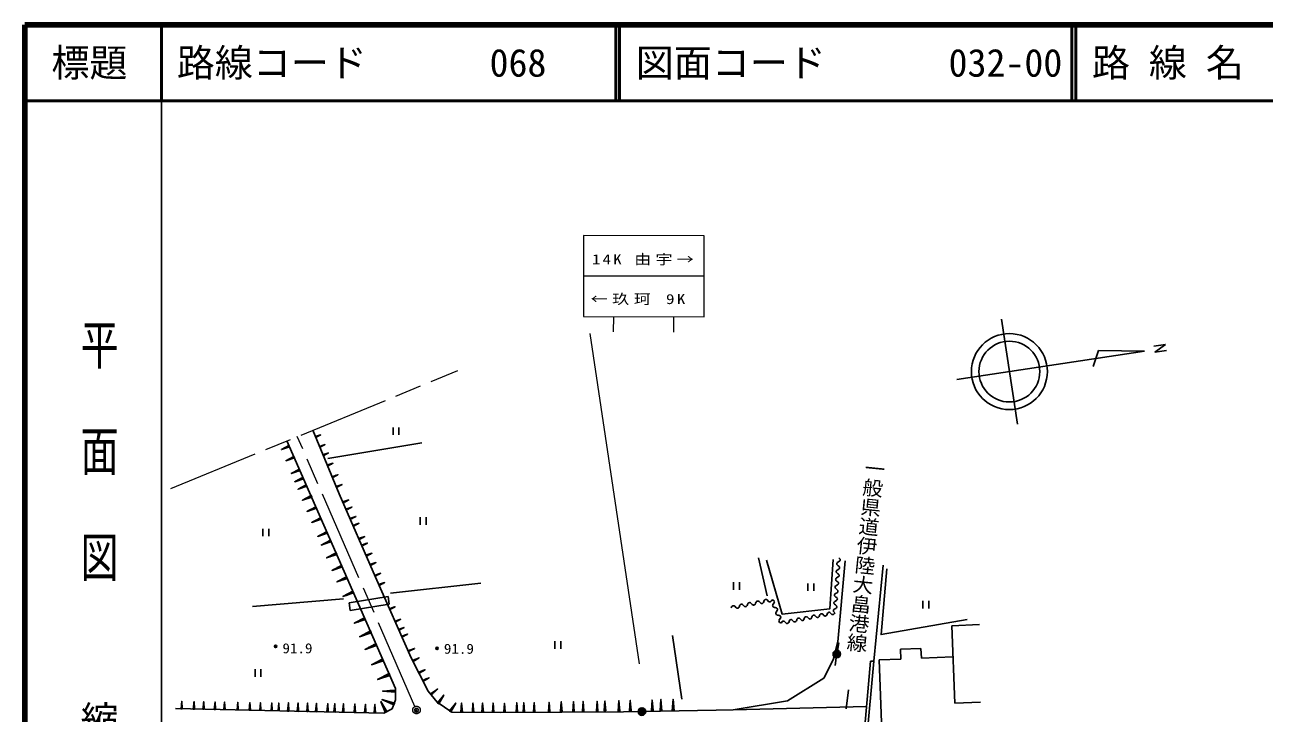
# Model space of a CAD drawing. Units: millimetres, scale not verified. Extents: x 40000 to 680000, y 20000 to 380000.
# Drawn here: x 40000 to 203046, y 289355 to 380000 of the extents above; entities that cross this region are included whole.
import ezdxf
from ezdxf.enums import TextEntityAlignment as Align

# ---------------------------------------------------------------- set-up
doc = ezdxf.new("R2010")
doc.units = ezdxf.units.MM
doc.header["$LTSCALE"] = 1000
doc.header["$PDMODE"] = 32
doc.header["$PDSIZE"] = 500
doc.linetypes.add('CHAIN', pattern=[18.5, 12, -1.5, 3.5, -1.5])
for name, color, linetype, lineweight in [('M-BGD', 7, 'Continuous', 25), ('M-BGD-HTXT', 7, 'Continuous', 13), ('M-BMK', 2, 'CHAIN', 13), ('M-TTL', 2, 'Continuous', 140), ('M-TTL-BAND', 7, 'Continuous', 25), ('M-TTL-LINE', 7, 'Continuous', 50)]:
    doc.layers.add(name, color=color, linetype=linetype, lineweight=lineweight)
doc.layers.add('M-OTRS', color=6, linetype='Continuous')
doc.layers.add('M-TTL-TXT', color=7, linetype='Continuous')
doc.styles.add('@ＭＳ ゴシック', font='')
doc.styles.add('ＭＳ ゴシック', font='')
doc.styles.get('@ＭＳ ゴシック').set_extended_font_data('@MS Gothic')
doc.styles.get('ＭＳ ゴシック').set_extended_font_data('MS Gothic')

# ---------------------------------------------------------------- blocks, each defined once
blk = doc.blocks.new('BUHIN111')
at = {"color": 2, "linetype": 'CHAIN', "lineweight": 13}
blk.add_circle((0, 0), 498, dxfattribs=at)
blk = doc.blocks.new('BUHIN31')
at = {"color": 7, "linetype": 'Continuous', "lineweight": 25}
for radius in [498, 440, 382, 322, 265, 195, 135, 77.5, 15]:
    blk.add_circle((0, 0), radius, dxfattribs=at)
blk = doc.blocks.new('BUHIN41')
at = {"color": 7, "linetype": 'Continuous', "lineweight": 25}
for centre, radius in [((0, 0), 150), ((0, 0), 131), ((0, 0), 112), ((0, 0), 93.8), ((0, 0), 75), ((0, 0), 56.2), ((0, -1), 37.5), ((0, 0), 18.8)]:
    blk.add_circle(centre, radius, dxfattribs=at)
blk = doc.blocks.new('BUHIN6')
at = {"color": 7, "linetype": 'Continuous', "lineweight": 25}
blk.add_lwpolyline([(-534, -105), (-488, 15), (-455, 72), (-406, 120), (-340, 152), (-274, 165), (-209, 159), (-143, 136), (-88, 94), (88, -94), (145, -130), (197, -155), (270, -163), (345, -149), (408, -117), (454, -66), (488, -15), (534, 105)], dxfattribs=at)
blk = doc.blocks.new('BUHIN71')
at = {"color": 7, "linetype": 'Continuous', "lineweight": 25}
blk.add_lwpolyline([(-209, 506), (-82, 485), (-20, 463), (38, 425), (83, 366), (109, 303), (115, 237), (105, 168), (75, 105), (-75, -105), (-99, -168), (-114, -225), (-107, -299), (-78, -370), (-34, -426), (25, -461), (82, -485), (209, -506)], dxfattribs=at)
blk = doc.blocks.new('BUHIN81')
at = {"color": 7, "linetype": 'Continuous', "lineweight": 25}
blk.add_lwpolyline([(-501, -97), (-458, 15), (-427, 68), (-381, 113), (-319, 143), (-256, 156), (-195, 149), (-134, 127), (-82, 88), (82, -88), (135, -122), (184, -146), (253, -154), (324, -140), (383, -110), (426, -63), (458, -15), (501, 97)], dxfattribs=at)
blk = doc.blocks.new('BUHIN91')
at = {"color": 7, "linetype": 'Continuous', "lineweight": 25}
blk.add_lwpolyline([(-37, -516), (-136, -444), (-179, -399), (-212, -343), (-225, -274), (-220, -210), (-198, -152), (-160, -97), (-108, -57), (108, 57), (155, 100), (192, 142), (217, 207), (223, 280), (209, 345), (174, 400), (136, 444), (37, 516)], dxfattribs=at)
blk = doc.blocks.new('BUHIN112')
at = {"color": 7, "linetype": 'Continuous', "lineweight": 25}
for p, q in [((-385, 500), (-385, -500)), ((382, -500), (382, 500))]:
    blk.add_line(p, q, dxfattribs=at)
blk = doc.blocks.new('BUHIN131')
at = {"color": 7, "linetype": 'Continuous', "lineweight": 25}
for p, q in [((-16, 175), (-30, -482)), ((-10, -482), (8, 402)), ((24, 175), (10, -483)), ((-63, -286), (-67, -481)), ((-45, -482), (-36, -59)), ((30, -483), (39, -61)), ((54, -289), (50, -484))]:
    blk.add_line(p, q, dxfattribs=at)
blk.add_lwpolyline([(67, -501), (10, 500), (-88, -498)], close=True, dxfattribs=at)
blk = doc.blocks.new('BUHIN141')
at = {"color": 7, "linetype": 'Continuous', "lineweight": 25}
for p, q in [((-18, 193), (-33, -530)), ((-11, -531), (9, 443)), ((26, 192), (11, -531)), ((-70, -315), (-74, -529)), ((-49, -530), (-40, -65)), ((33, -532), (43, -67)), ((60, -318), (55, -532))]:
    blk.add_line(p, q, dxfattribs=at)
blk.add_lwpolyline([(74, -552), (11, 550), (-96, -548)], close=True, dxfattribs=at)
blk = doc.blocks.new('BUHIN191')
at = {"color": 7, "linetype": 'Continuous', "lineweight": 25}
for p, q in [((707, 311), (-590, -259)), ((-269, -83), (694, 340)), ((-243, -142), (720, 281)), ((681, 369), (62, 97)), ((729, 259), (110, -13)), ((382, 273), (668, 399)), ((458, 101), (744, 227))]:
    blk.add_line(p, q, dxfattribs=at)
blk.add_lwpolyline([(682, 436), (-732, -322), (782, 209)], close=True, dxfattribs=at)
blk = doc.blocks.new('BUHIN201')
at = {"color": 7, "linetype": 'Continuous', "lineweight": 25}
for p, q in [((663, 291), (-553, -243)), ((-252, -78), (650, 319)), ((-228, -133), (675, 264)), ((638, 346), (58, 91)), ((684, 243), (104, -12)), ((359, 256), (626, 374)), ((429, 95), (697, 212))]:
    blk.add_line(p, q, dxfattribs=at)
blk.add_lwpolyline([(640, 408), (-687, -302), (733, 195)], close=True, dxfattribs=at)
blk = doc.blocks.new('BUHIN213')
at = {"color": 7, "linetype": 'Continuous', "lineweight": 25}
for p, q in [((618, 272), (-516, -227)), ((-236, -73), (607, 298)), ((-213, -124), (630, 246)), ((596, 323), (54, 85)), ((638, 227), (97, -11)), ((335, 239), (585, 349)), ((401, 88), (651, 198))]:
    blk.add_line(p, q, dxfattribs=at)
blk.add_lwpolyline([(597, 381), (-641, -282), (684, 182)], close=True, dxfattribs=at)
blk = doc.blocks.new('BUHIN221')
at = {"color": 7, "linetype": 'Continuous', "lineweight": 25}
for p, q in [((574, 252), (-479, -211)), ((-219, -68), (564, 276)), ((-198, -115), (585, 229)), ((553, 300), (50, 79)), ((593, 211), (90, -10)), ((311, 222), (543, 324)), ((372, 82), (604, 184))]:
    blk.add_line(p, q, dxfattribs=at)
blk.add_lwpolyline([(554, 354), (-595, -262), (636, 169)], close=True, dxfattribs=at)
blk = doc.blocks.new('BUHIN231')
at = {"color": 7, "linetype": 'Continuous', "lineweight": 25}
for p, q in [((530, 233), (-442, -194)), ((-202, -63), (520, 255)), ((-183, -107), (540, 211)), ((511, 277), (47, 73)), ((547, 195), (83, -9)), ((287, 205), (501, 299)), ((344, 76), (558, 170))]:
    blk.add_line(p, q, dxfattribs=at)
blk.add_lwpolyline([(512, 327), (-549, -242), (587, 156)], close=True, dxfattribs=at)
blk = doc.blocks.new('BUHIN251')
at = {"color": 7, "linetype": 'Continuous', "lineweight": 25}
for p, q in [((-320, -112), (-48, 6)), ((107, 62), (-315, -122)), ((-310, -135), (258, 112)), ((118, 36), (-304, -147)), ((-201, -43), (-326, -98)), ((-299, -160), (-27, -42)), ((-168, -119), (-293, -173))]:
    blk.add_line(p, q, dxfattribs=at)
blk.add_lwpolyline([(-299, -189), (321, 139), (-343, -90)], close=True, dxfattribs=at)
blk = doc.blocks.new('BUHIN281')
at = {"color": 7, "linetype": 'Continuous', "lineweight": 25}
for p, q in [((-401, -169), (-62, 4)), ((132, 87), (-395, -181)), ((-387, -197), (323, 164)), ((149, 55), (-379, -213)), ((-254, -71), (-411, -151)), ((-371, -229), (-32, -57)), ((-206, -165), (-363, -245))]:
    blk.add_line(p, q, dxfattribs=at)
blk.add_lwpolyline([(-369, -266), (401, 204), (-433, -142)], close=True, dxfattribs=at)
blk = doc.blocks.new('BUHIN30')
at = {"color": 7, "linetype": 'Continuous', "lineweight": 25}
for p, q in [((106, 203), (-374, -504)), ((-353, -519), (294, 433)), ((149, 174), (-331, -533)), ((-272, -267), (-415, -477)), ((-390, -493), (-81, -39)), ((-310, -548), (-1, -94)), ((-146, -353), (-288, -563))]:
    blk.add_line(p, q, dxfattribs=at)
blk.add_lwpolyline([(-282, -594), (366, 538), (-449, -481)], close=True, dxfattribs=at)
blk = doc.blocks.new('BUHIN311')
at = {"color": 7, "linetype": 'Continuous', "lineweight": 25}
for p, q in [((-26, 210), (-19, -579)), ((5, -579), (-4, 483)), ((22, 210), (29, -579)), ((-66, -346), (-64, -580)), ((-37, -579), (-41, -72)), ((53, -579), (49, -72)), ((75, -344), (77, -578))]:
    blk.add_line(p, q, dxfattribs=at)
blk.add_lwpolyline([(98, -599), (-5, 600), (-88, -601)], close=True, dxfattribs=at)
blk = doc.blocks.new('BUHIN33')
at = {"color": 7, "linetype": 'Continuous', "lineweight": 25}
for p, q in [((-28, 227), (-20, -627)), ((6, -627), (-5, 523)), ((24, 228), (32, -627)), ((-71, -374), (-69, -628)), ((-40, -628), (-45, -78)), ((58, -627), (53, -78)), ((81, -373), (84, -627))]:
    blk.add_line(p, q, dxfattribs=at)
blk.add_lwpolyline([(107, -649), (-6, 650), (-95, -651)], close=True, dxfattribs=at)
blk = doc.blocks.new('BUHIN34')
at = {"color": 7, "linetype": 'Continuous', "lineweight": 25}
for p, q in [((-30, 245), (-22, -676)), ((6, -675), (-5, 563)), ((26, 245), (34, -675)), ((-77, -403), (-75, -676)), ((-43, -676), (-48, -84)), ((62, -675), (57, -83)), ((88, -402), (90, -675))]:
    blk.add_line(p, q, dxfattribs=at)
blk.add_lwpolyline([(115, -699), (-6, 700), (-102, -701)], close=True, dxfattribs=at)
blk = doc.blocks.new('BUHIN35')
at = {"color": 7, "linetype": 'Continuous', "lineweight": 25}
for p, q in [((-32, 262), (-24, -724)), ((6, -724), (-5, 604)), ((28, 263), (36, -723)), ((-82, -432), (-80, -724)), ((-46, -724), (-52, -90)), ((66, -723), (61, -89)), ((94, -430), (96, -723))]:
    blk.add_line(p, q, dxfattribs=at)
blk.add_lwpolyline([(123, -749), (-7, 750), (-110, -751)], close=True, dxfattribs=at)

msp = doc.modelspace()

# ---------------------------------------------------------------- linework, layer by layer
at = {"layer": 'M-BGD'}
for p, q in [((170574, 327416), (168468, 341257)), ((188537, 337671), (190063, 337903)), ((190063, 337903), (188653, 336879)), ((187316, 337044), (162601, 333283)), ((181234, 337130), (180546, 335003)), ((187316, 337044), (181234, 337130)), ((188653, 336879), (190183, 337120)), ((81373, 318224), (77873, 326616)), ((74752, 324500), (73861, 324109)), ((74081, 324230), (74743, 324520)), ((74099, 324190), (74761, 324480)), ((74735, 324541), (74309, 324354)), ((74768, 324465), (74342, 324278)), ((74478, 325221), (88769, 292615)), ((74529, 324475), (74726, 324561)), ((92233, 324950), (79867, 322873)), ((74581, 324356), (74778, 324442)), ((86148, 307252), (81373, 318224)), ((136511, 309828), (137656, 304801)), ((147905, 309416), (146965, 298760)), ((151673, 296192), (152924, 308869)), ((90846, 296665), (86148, 307252)), ((88120, 305174), (100009, 306491)), ((69953, 303389), (81937, 304421)), ((82653, 303888), (87787, 304705)), ((82810, 302901), (82653, 303888)), ((82810, 302901), (87944, 303717)), ((87944, 303717), (87787, 304705)), ((161935, 300874), (165577, 301017)), ((161935, 300874), (162334, 290677)), ((89763, 299565), (89620, 299503)), ((89627, 299487), (89938, 299621)), ((90115, 299685), (89632, 299476)), ((89639, 299461), (90288, 299742)), ((90128, 299655), (89645, 299446)), ((89651, 299431), (89961, 299566)), ((89801, 299479), (89658, 299417)), ((125191, 299582), (126437, 291205)), ((146965, 298760), (146345, 296366)), ((146903, 297633), (147069, 298619)), ((90615, 297650), (90454, 297580)), ((90462, 297562), (90811, 297713)), ((91011, 297784), (90468, 297549)), ((90475, 297533), (91206, 297849)), ((91025, 297751), (90482, 297516)), ((90489, 297500), (90838, 297651)), ((90658, 297553), (90496, 297483)), ((155195, 297775), (157896, 297880)), ((155195, 297775), (155245, 296491)), ((157896, 297880), (157946, 296597)), ((157946, 296597), (162096, 296759)), ((93080, 292261), (90846, 296665)), ((146345, 296366), (145106, 293974)), ((146754, 296644), (146620, 295653)), ((148676, 266743), (151275, 296227)), ((149075, 266720), (151673, 296192)), ((151275, 296227), (151673, 296192)), ((152397, 296380), (155245, 296491)), ((152809, 285817), (152397, 296380)), ((87948, 294447), (86570, 293843)), ((86910, 294029), (87934, 294478)), ((86938, 293967), (87961, 294415)), ((87920, 294509), (87263, 294220)), ((87972, 294392), (87314, 294104)), ((87603, 294407), (87907, 294540)), ((87683, 294224), (87987, 294357)), ((145106, 293974), (140314, 290968)), ((88737, 292261), (87233, 292263)), ((87620, 292297), (88737, 292295)), ((87620, 292229), (88737, 292227)), ((88738, 292329), (88019, 292330)), ((88737, 292202), (88019, 292203)), ((88406, 292364), (88738, 292363)), ((88406, 292164), (88737, 292163)), ((88769, 292615), (88767, 291107)), ((94237, 290792), (93080, 292261)), ((93577, 292041), (93408, 291908)), ((93423, 291889), (93789, 292176)), ((94002, 292323), (93434, 291876)), ((93447, 291858), (94212, 292461)), ((94029, 292288), (93461, 291841)), ((93474, 291824), (93840, 292111)), ((93657, 291939), (93488, 291806)), ((148049, 289941), (148342, 292456)), ((87501, 289569), (86909, 290757)), ((87034, 290438), (87474, 289555)), ((87088, 290465), (87528, 289582)), ((88546, 290576), (87135, 291098)), ((87486, 290932), (88534, 290544)), ((87509, 290996), (88558, 290608)), ((88525, 290520), (87852, 290769)), ((88569, 290640), (87896, 290889)), ((88201, 290599), (88512, 290484)), ((88270, 290787), (88581, 290672)), ((88767, 291107), (88334, 289933)), ((96166, 289477), (94237, 290792)), ((103081, 290293), (103087, 289570)), ((103109, 289570), (103101, 290543)), ((103125, 290293), (103131, 289570)), ((140314, 290968), (133208, 289818)), ((133208, 289818), (150747, 290241)), ((162334, 290677), (165710, 290808)), ((87221, 289379), (59820, 289968)), ((87454, 289545), (87171, 290113)), ((88334, 289933), (87221, 289379)), ((87555, 289596), (87272, 290163)), ((87293, 289792), (87424, 289530)), ((87451, 289871), (87582, 289609)), ((102561, 289469), (96166, 289477)), ((118780, 289526), (102561, 289469)), ((103044, 289784), (103045, 289569)), ((103070, 289570), (103067, 290034)), ((103153, 289570), (103149, 290035)), ((103173, 289785), (103175, 289570)), ((130968, 289743), (118780, 289526)), ((133208, 289818), (130968, 289743))]:
    msp.add_line(p, q, dxfattribs=at)
for points in [[(74736, 324586), (73762, 324066), (74804, 324430)], [(89650, 299398), (90360, 299773), (89601, 299512)], [(90488, 297462), (91286, 297884), (90433, 297590)], [(87922, 294579), (86418, 293776), (88028, 294338)], [(88767, 292393), (87067, 292263), (88767, 292129)], [(93485, 291779), (94296, 292527), (93379, 291913)], [(87617, 289597), (86844, 290888), (87409, 289493)], [(88619, 290689), (86979, 291155), (88528, 290442)], [(103194, 289551), (103100, 290651), (103024, 289550)]]:
    msp.add_lwpolyline(points, close=True, dxfattribs=at)
for points in [[(137557, 309513), (139642, 302391), (145925, 303116), (146352, 309607)], [(153386, 308347), (152654, 299701), (163970, 301705)]]:
    msp.add_lwpolyline(points, dxfattribs=at)
for radius in [5000, 4000]:
    msp.add_circle((169521, 334336), radius, dxfattribs=at)
at = {"layer": 'M-BGD-HTXT'}
for p, q in [((113516, 352244), (113503, 341571)), ((129377, 352225), (113516, 352244)), ((129364, 341552), (129377, 352225)), ((129370, 346888), (113509, 346907)), ((113503, 341571), (129364, 341552)), ((117466, 339559), (117468, 341566)), ((125396, 339549), (125399, 341557)), ((120863, 295871), (114363, 339363))]:
    msp.add_line(p, q, dxfattribs=at)
at = {"layer": 'M-BMK'}
for p, q in [((59224, 318954), (96967, 334461)), ((91330, 290240), (75853, 325786))]:
    msp.add_line(p, q, dxfattribs=at)
at = {"layer": 'M-OTRS'}
msp.add_point((91529, 289750), dxfattribs=at)
at = {"layer": 'M-TTL'}
for p, q in [((40000, 380000), (40000, 20000)), ((680000, 380000), (40000, 380000))]:
    msp.add_line(p, q, dxfattribs=at)
at = {"layer": 'M-TTL-BAND'}
msp.add_line((58000, 370000), (58000, 20000), dxfattribs=at)
at = {"layer": 'M-TTL-LINE'}
for p, q in [((58000, 380000), (58000, 370000)), ((117750, 380000), (117750, 370000)), ((118250, 380000), (118250, 370000)), ((177750, 380000), (177750, 370000)), ((178250, 380000), (178250, 370000)), ((40000, 370000), (680000, 370000))]:
    msp.add_line(p, q, dxfattribs=at)

# ---------------------------------------------------------------- block references
at = {"layer": 'M-BGD', "rotation": 359.93044}
for name, p in [('BUHIN112', (88825, 326490)), ('BUHIN251', (78595, 325869)), ('BUHIN251', (79152, 324582)), ('BUHIN231', (74891, 322829)), ('BUHIN251', (79625, 323488)), ('BUHIN231', (75609, 321153)), ('BUHIN251', (80214, 322129)), ('BUHIN231', (76069, 320082)), ('BUHIN251', (80867, 320619)), ('BUHIN231', (76496, 319083)), ('BUHIN221', (77111, 317648)), ('BUHIN251', (81425, 319332)), ('BUHIN221', (77733, 316197)), ('BUHIN251', (82300, 317308)), ('BUHIN251', (82714, 316353)), ('BUHIN221', (78353, 314750)), ('BUHIN251', (83247, 315121)), ('BUHIN112', (92408, 314665)), ('BUHIN112', (71721, 313148)), ('BUHIN221', (79144, 312905)), ('BUHIN251', (83637, 314220)), ('BUHIN213', (79632, 311767)), ('BUHIN251', (84393, 312475)), ('BUHIN251', (84759, 311629)), ('BUHIN213', (80350, 310092)), ('BUHIN251', (85341, 310283)), ('BUHIN91', (147047, 309299)), ('BUHIN213', (81058, 308440)), ('BUHIN251', (85875, 309051)), ('BUHIN91', (146971, 308267)), ('BUHIN213', (81706, 306927)), ('BUHIN251', (86487, 307637)), ('BUHIN251', (87015, 306417)), ('BUHIN112', (133622, 306116)), ('BUHIN91', (146819, 306204)), ('BUHIN91', (146895, 307236)), ('BUHIN201', (82529, 305008)), ('BUHIN112', (143406, 305951)), ('BUHIN91', (146743, 305172)), ('BUHIN251', (88388, 303245)), ('BUHIN6', (133477, 303341)), ('BUHIN6', (134545, 303549)), ('BUHIN6', (135613, 303757)), ('BUHIN6', (136681, 303965)), ('BUHIN6', (137750, 304173)), ('BUHIN71', (138492, 303771)), ('BUHIN91', (146590, 303108)), ('BUHIN91', (146667, 304140)), ('BUHIN112', (158537, 303640)), ('BUHIN201', (84033, 301499)), ('BUHIN251', (89107, 301584)), ('BUHIN71', (138910, 302758)), ('BUHIN71', (139328, 301746)), ('BUHIN81', (141040, 301529)), ('BUHIN81', (142042, 301723)), ('BUHIN81', (143044, 301916)), ('BUHIN81', (144047, 302109)), ('BUHIN81', (145049, 302302)), ('BUHIN81', (146051, 302495)), ('BUHIN191', (84782, 299750)), ('BUHIN251', (89582, 300505)), ('BUHIN81', (140037, 301336)), ('BUHIN191', (85500, 298075)), ('BUHIN112', (110119, 298326)), ('BUHIN41', (72993, 298154)), ('BUHIN41', (94233, 297891)), ('BUHIN31', (146820, 297139)), ('BUHIN112', (70671, 294648)), ('BUHIN191', (86364, 296059)), ('BUHIN281', (91468, 296448)), ('BUHIN281', (92248, 294885)), ('BUHIN281', (92777, 293824)), ('BUHIN131', (60639, 290426)), ('BUHIN131', (62251, 290397)), ('BUHIN131', (63522, 290375)), ('BUHIN131', (65016, 290348)), ('BUHIN131', (66278, 290326)), ('BUHIN131', (68009, 290295)), ('BUHIN131', (69615, 290267)), ('BUHIN131', (70994, 290242)), ('BUHIN131', (72488, 290216)), ('BUHIN131', (73408, 290199)), ('BUHIN141', (74674, 290177)), ('BUHIN141', (75931, 290155)), ('BUHIN141', (77200, 290132)), ('BUHIN141', (78354, 290112)), ('BUHIN141', (79841, 290085)), ('BUHIN141', (80763, 290069)), ('BUHIN141', (81912, 290049)), ('BUHIN141', (83411, 290022)), ('BUHIN141', (84790, 289998)), ('BUHIN141', (86045, 289976)), ('BUHIN30', (94744, 291203)), ('BUHIN30', (96336, 290143)), ('BUHIN311', (97471, 290081)), ('BUHIN311', (98966, 290086)), ('BUHIN311', (100232, 290090)), ('BUHIN311', (101610, 290095)), ('BUHIN311', (104713, 290125)), ('BUHIN311', (105634, 290139)), ('BUHIN311', (107013, 290160)), ('BUHIN311', (108966, 290190)), ('BUHIN33', (110574, 290215)), ('BUHIN33', (112185, 290239)), ('BUHIN33', (113451, 290258)), ('BUHIN33', (115290, 290287)), ('BUHIN33', (116325, 290302)), ('BUHIN34', (118166, 290330)), ('BUHIN34', (119660, 290353)), ('BUHIN34', (122529, 290397)), ('BUHIN35', (123680, 290414)), ('BUHIN35', (125295, 290439)), ('BUHIN31', (121185, 289569))]:
    msp.add_blockref(name, p, dxfattribs=at)
at = {"layer": 'M-BMK', "rotation": 359.93044}
msp.add_blockref('BUHIN111', (91530, 289782), dxfattribs=at)

# ---------------------------------------------------------------- texts
at = {"layer": 'M-BGD'}
for s, height, rotation, style, width, p in [('一般県道伊陸大畠港線', 1979, 264.23, '@ＭＳ ゴシック', 0.95, (150342, 323020)), ('91.9', 1320, 359.93, 'ＭＳ ゴシック', 1.1, (73891, 296853)), ('91.9', 1320, 359.93, 'ＭＳ ゴシック', 1.1, (95132, 296790))]:
    msp.add_text(s, height=height, rotation=rotation, dxfattribs=dict(at, style=style, width=width)).set_placement(p, align=Align.BOTTOM_LEFT)
at = {"layer": 'M-BGD-HTXT', "char_height": 1320, "attachment_point": 7, "rotation": 359.93, "style": 'ＭＳ ゴシック'}
for s, insert in [('\\T1.24;\\W1.25;14K\\~由宇→', (114608, 348324)), ('\\T1.26;\\W1.25;←玖珂\\~9K\\~', (114435, 343081))]:
    msp.add_mtext(s, dxfattribs=dict(at, insert=insert))
at = {"layer": 'M-TTL-BAND', "style": '@ＭＳ ゴシック', "width": 1.4}
msp.add_text('平  面  図', height=3666, rotation=270, dxfattribs=at).set_placement((49777, 306475), align=Align.MIDDLE_RIGHT)
at = {"layer": 'M-TTL-BAND', "style": '@ＭＳ ゴシック'}
msp.add_text('縮尺千分の一', height=3666, rotation=270, dxfattribs=at).set_placement((49777, 261030), align=Align.MIDDLE_RIGHT)
at = {"layer": 'M-TTL-TXT', "style": 'ＭＳ ゴシック'}
msp.add_text('標題', height=3666, dxfattribs=at).set_placement((48500, 375000), align=Align.MIDDLE_CENTER)
for s, p in [('路線コード', (60000, 375000)), ('068', (101142, 375000)), ('068', (101142, 375000)), ('068', (101142, 375000)), ('図面コード', (120380, 375000)), ('032-00', (161521, 375000)), ('路 線 名', (180380, 375000))]:
    msp.add_text(s, height=3666, dxfattribs=at).set_placement(p, align=Align.MIDDLE_LEFT)

doc.saveas('drawing.dxf')
